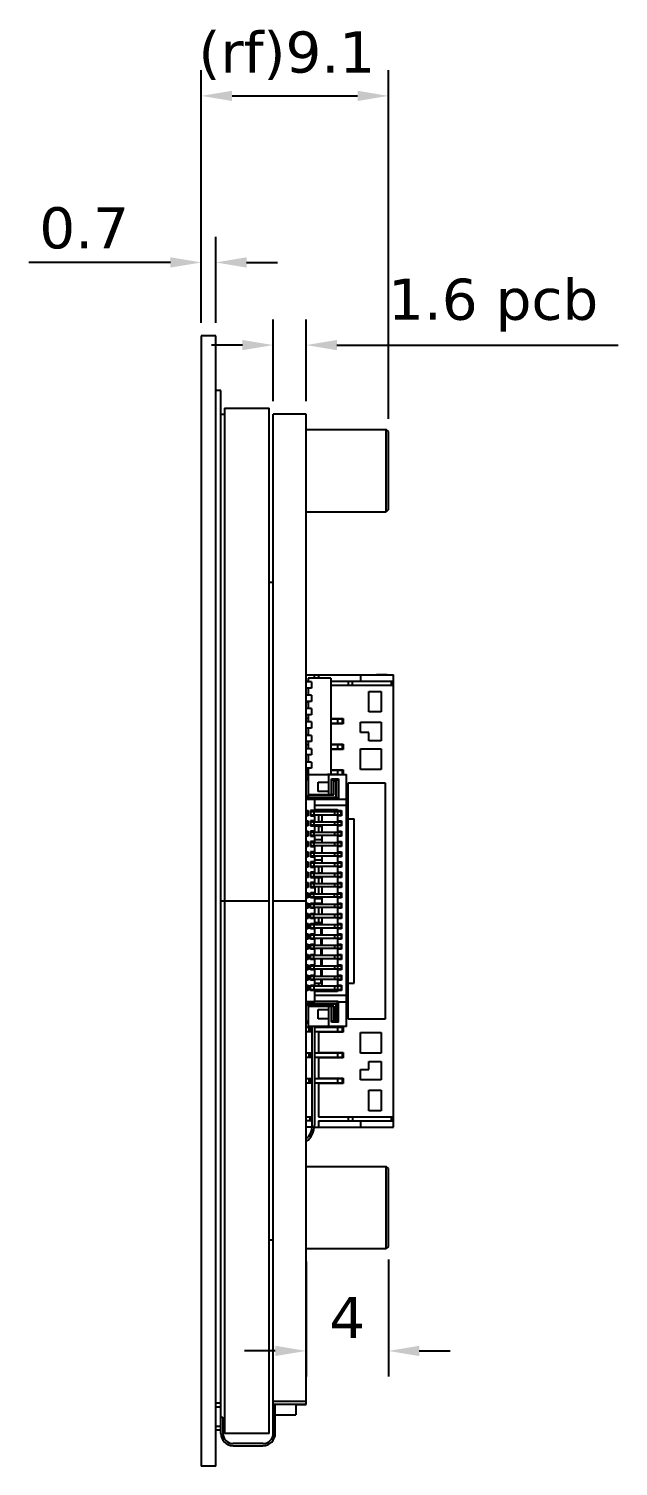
# Model space of a CAD drawing. Header units: millimetres. Extents: x 104 to 312, y 235 to 317.
# Drawn here: x 197.9 to 226.5, y 243.7 to 313.6 of the extents above; entities that cross this region are included whole.
import ezdxf

# ---------------------------------------------------------------- set-up
doc = ezdxf.new("R2010")
doc.units = ezdxf.units.MM
doc.header["$LTSCALE"] = 0.5
doc.header["$PDMODE"] = 3
doc.header["$PDSIZE"] = 0.3125
doc.layers.get('0').update_dxf_attribs({"linetype": 'CONTINUOUS'})
doc.layers.get('Defpoints').update_dxf_attribs({"linetype": 'CONTINUOUS'})
doc.layers.add('dim', color=6, linetype='CONTINUOUS', lineweight=9)
doc.styles.add('Verdana', font='verdana.ttf', dxfattribs={"height": 2})
doc.dimstyles.new('aaaaaaaa 3.0', dxfattribs={"dimtxt": 2, "dimasz": 1.5, "dimexe": 1.25, "dimexo": 0.625, "dimtad": 1, "dimzin": 9, "dimdsep": 46, "dimtxsty": 'Verdana', "dimcen": 0, "dimadec": 1, "dimazin": 2, "dimtfac": 1, "dimtofl": 0, "dimtmove": 0, "dimatfit": 3, "dimfxl": 1, "dimlwd": 25, "dimlwe": 25, "dimarcsym": 0})

# ---------------------------------------------------------------- blocks, each defined once
blk = doc.blocks.new('*D41')
at = {"layer": 'Defpoints', "color": 0}
for p in [(206.957, 302.22), (206.257, 298.652), (206.957, 298.652)]:
    blk.add_point(p, dxfattribs=at)
at = {"layer": 'dim', "color": 0, "lineweight": 25}
for p, q in [((206.257, 299.277), (206.257, 303.47)), ((206.957, 299.277), (206.957, 303.47)), ((204.757, 302.22), (197.866, 302.22)), ((208.457, 302.22), (209.957, 302.22))]:
    blk.add_line(p, q, dxfattribs=at)
at = {"layer": 'dim', "color": 0}
for points in [[(204.757, 301.97), (204.757, 302.47), (206.257, 302.22)], [(208.457, 302.47), (208.457, 301.97), (206.957, 302.22)]]:
    blk.add_solid(points, dxfattribs=at)
at = {"layer": 'dim', "color": 0, "insert": (200.561, 303.886), "char_height": 2, "attachment_point": 5, "style": 'Verdana'}
blk.add_mtext('0.7', dxfattribs=at)
blk = doc.blocks.new('*D30')
at = {"layer": 'Defpoints', "color": 0}
for p in [(215.357, 310.323), (206.257, 298.652), (215.357, 293.992)]:
    blk.add_point(p, dxfattribs=at)
at = {"layer": 'dim', "color": 0, "lineweight": 25}
for p, q in [((206.257, 299.277), (206.257, 311.573)), ((215.357, 294.617), (215.357, 311.573)), ((207.757, 310.323), (213.857, 310.323))]:
    blk.add_line(p, q, dxfattribs=at)
at = {"layer": 'dim', "color": 0}
for points in [[(207.757, 310.573), (207.757, 310.073), (206.257, 310.323)], [(213.857, 310.073), (213.857, 310.573), (215.357, 310.323)]]:
    blk.add_solid(points, dxfattribs=at)
at = {"layer": 'dim', "color": 0, "insert": (210.416, 312.276), "char_height": 2, "attachment_point": 5, "style": 'Verdana'}
blk.add_mtext('(rf)9.1', dxfattribs=at)
blk = doc.blocks.new('*D31')
at = {"layer": 'Defpoints', "color": 0}
for p in [(209.757, 298.199), (209.757, 294.84), (211.357, 294.84)]:
    blk.add_point(p, dxfattribs=at)
at = {"layer": 'dim', "color": 0, "lineweight": 25}
for p, q in [((209.757, 295.465), (209.757, 299.449)), ((211.357, 295.465), (211.357, 299.449)), ((208.257, 298.199), (206.757, 298.199)), ((212.857, 298.199), (226.538, 298.199))]:
    blk.add_line(p, q, dxfattribs=at)
at = {"layer": 'dim', "color": 0}
for points in [[(208.257, 297.949), (208.257, 298.449), (209.757, 298.199)], [(212.857, 298.449), (212.857, 297.949), (211.357, 298.199)]]:
    blk.add_solid(points, dxfattribs=at)
at = {"layer": 'dim', "color": 0, "insert": (220.453, 300.145), "char_height": 2, "attachment_point": 5, "style": 'Verdana'}
blk.add_mtext('1.6 pcb ', dxfattribs=at)
blk = doc.blocks.new('*D40')
at = {"layer": 'Defpoints', "color": 0}
for p in [(211.357, 254.242), (215.357, 254.342), (215.357, 249.263)]:
    blk.add_point(p, dxfattribs=at)
at = {"layer": 'dim', "color": 0, "lineweight": 25}
for p, q in [((211.357, 253.617), (211.357, 248.013)), ((215.357, 253.717), (215.357, 248.013)), ((209.857, 249.263), (208.357, 249.263)), ((216.857, 249.263), (218.357, 249.263))]:
    blk.add_line(p, q, dxfattribs=at)
at = {"layer": 'dim', "color": 0}
for points in [[(209.857, 249.013), (209.857, 249.513), (211.357, 249.263)], [(216.857, 249.513), (216.857, 249.013), (215.357, 249.263)]]:
    blk.add_solid(points, dxfattribs=at)
at = {"layer": 'dim', "color": 0, "insert": (213.357, 250.888), "char_height": 2, "attachment_point": 5, "style": 'Verdana'}
blk.add_mtext('4', dxfattribs=at)

msp = doc.modelspace()

# ---------------------------------------------------------------- linework, layer by layer
at = {"linetype": 'Continuous'}
for p, q in [((206.257, 298.652), (206.257, 243.652)), ((206.957, 298.652), (206.257, 298.652)), ((206.957, 243.652), (206.957, 298.652)), ((207.207, 295.994), (206.957, 295.994)), ((207.207, 245.252), (207.207, 295.994)), ((207.387, 295.134), (207.387, 245.24)), ((207.387, 295.134), (209.557, 295.134)), ((209.557, 245.24), (209.557, 295.134)), ((207.207, 294.834), (207.387, 294.834)), ((209.757, 245.252), (209.757, 294.84)), ((211.357, 294.84), (209.757, 294.84)), ((211.357, 246.664), (211.357, 294.84)), ((211.357, 294.092), (215.257, 294.092)), ((215.257, 290.092), (215.257, 294.092)), ((215.357, 293.992), (215.257, 294.092)), ((215.357, 290.192), (215.357, 293.992)), ((211.357, 290.092), (215.257, 290.092)), ((215.357, 290.192), (215.257, 290.092)), ((209.757, 286.652), (209.557, 286.652)), ((211.357, 282.152), (215.607, 282.152)), ((211.357, 281.852), (211.457, 281.852)), ((211.457, 281.987), (211.457, 281.812)), ((212.557, 281.987), (211.457, 281.987)), ((211.757, 281.987), (211.757, 282.152)), ((211.957, 282.152), (211.957, 281.987)), ((212.557, 281.987), (212.557, 277.312)), ((212.557, 281.852), (215.607, 281.852)), ((213.407, 281.852), (213.407, 281.652)), ((213.607, 281.652), (213.607, 281.852)), ((214.007, 282.152), (214.007, 281.852)), ((214.684, 282.162), (214.684, 282.152)), ((214.684, 282.162), (214.777, 282.162)), ((214.712, 282.162), (214.712, 282.152)), ((214.759, 282.162), (214.759, 282.152)), ((214.78, 282.162), (214.78, 282.152)), ((215.098, 282.162), (214.78, 282.162)), ((214.984, 282.152), (214.984, 282.162)), ((215.1, 282.162), (215.1, 282.152)), ((215.103, 282.162), (215.103, 282.152)), ((215.306, 282.162), (215.103, 282.162)), ((215.306, 282.152), (215.306, 282.162)), ((215.309, 282.162), (215.361, 282.162)), ((215.31, 282.162), (215.31, 282.152)), ((215.361, 282.162), (215.361, 282.152)), ((215.507, 281.652), (215.507, 281.852)), ((215.607, 260.152), (215.607, 282.152)), ((211.611, 281.812), (211.357, 281.812)), ((211.611, 281.512), (211.357, 281.512)), ((211.611, 281.162), (211.357, 281.162)), ((211.457, 281.512), (211.457, 281.162)), ((211.611, 281.812), (211.611, 281.512)), ((211.611, 281.162), (211.611, 280.862)), ((212.557, 281.652), (215.607, 281.652)), ((214.407, 280.352), (214.407, 281.352)), ((214.407, 281.352), (215.007, 281.352)), ((215.007, 281.352), (215.007, 280.352)), ((211.611, 280.862), (211.357, 280.862)), ((211.357, 280.843), (211.457, 280.843)), ((211.611, 280.512), (211.357, 280.512)), ((211.457, 280.862), (211.457, 280.512)), ((211.611, 280.512), (211.611, 280.212)), ((211.611, 280.212), (211.357, 280.212)), ((211.357, 280.048), (211.457, 280.048)), ((211.611, 279.862), (211.357, 279.862)), ((211.457, 280.212), (211.457, 279.862)), ((211.611, 279.862), (211.611, 279.562)), ((212.557, 280.027), (213.157, 280.027)), ((213.107, 280.002), (212.557, 280.002)), ((212.557, 279.802), (213.107, 279.802)), ((213.157, 279.777), (212.557, 279.777)), ((212.907, 279.802), (212.907, 280.002)), ((213.107, 280.002), (213.107, 279.802)), ((213.157, 280.027), (213.157, 279.777)), ((214.007, 279.352), (214.007, 279.852)), ((214.007, 279.852), (215.007, 279.852)), ((215.007, 280.352), (214.407, 280.352)), ((215.007, 279.852), (215.007, 278.952)), ((211.611, 279.562), (211.357, 279.562)), ((211.357, 279.248), (211.457, 279.248)), ((211.611, 279.212), (211.357, 279.212)), ((211.457, 279.562), (211.457, 279.212)), ((211.611, 279.212), (211.611, 278.912)), ((214.407, 279.352), (214.007, 279.352)), ((214.407, 278.952), (214.407, 279.352)), ((211.611, 278.912), (211.357, 278.912)), ((211.457, 278.752), (211.357, 278.752)), ((211.611, 278.562), (211.357, 278.562)), ((211.457, 278.912), (211.457, 278.562)), ((211.611, 278.562), (211.611, 278.262)), ((212.557, 278.777), (213.157, 278.777)), ((213.107, 278.752), (212.557, 278.752)), ((212.557, 278.552), (213.107, 278.552)), ((213.157, 278.527), (212.557, 278.527)), ((212.907, 278.552), (212.907, 278.752)), ((213.107, 278.752), (213.107, 278.552)), ((213.157, 278.777), (213.157, 278.527)), ((214.007, 277.552), (214.007, 278.552)), ((214.007, 278.552), (215.007, 278.552)), ((215.007, 278.952), (214.407, 278.952)), ((215.007, 278.552), (215.007, 277.552)), ((211.611, 278.262), (211.357, 278.262)), ((211.611, 277.912), (211.357, 277.912)), ((211.457, 278.262), (211.457, 277.912)), ((211.611, 277.912), (211.611, 277.612)), ((211.611, 277.612), (211.357, 277.612)), ((211.407, 277.502), (211.357, 277.502)), ((211.357, 277.302), (211.407, 277.302)), ((211.477, 277.262), (211.357, 277.262)), ((211.477, 277.152), (211.357, 277.152)), ((211.477, 277.052), (211.357, 277.052)), ((211.407, 277.612), (211.407, 277.262)), ((211.427, 277.262), (211.427, 277.612)), ((211.457, 277.612), (211.457, 277.262)), ((211.477, 276.332), (211.477, 277.302)), ((211.477, 277.302), (213.327, 277.302)), ((212.394, 277.312), (212.394, 277.302)), ((212.412, 277.312), (212.394, 277.312)), ((212.413, 277.312), (212.413, 277.302)), ((212.671, 277.312), (212.413, 277.312)), ((212.444, 277.312), (212.444, 277.302)), ((212.446, 277.302), (212.446, 276.332)), ((212.458, 277.312), (212.458, 277.302)), ((212.557, 277.527), (213.157, 277.527)), ((213.107, 277.502), (212.557, 277.502)), ((212.587, 276.332), (212.587, 277.102)), ((212.587, 277.102), (212.687, 277.002)), ((212.587, 277.102), (212.927, 277.102)), ((212.594, 277.302), (212.594, 277.312)), ((212.671, 277.312), (212.671, 277.302)), ((212.672, 277.312), (212.671, 277.312)), ((212.673, 277.312), (212.673, 277.302)), ((212.845, 277.312), (212.673, 277.312)), ((212.687, 277.002), (212.687, 276.332)), ((212.827, 277.002), (212.687, 277.002)), ((212.697, 276.322), (212.697, 276.992)), ((212.697, 276.992), (212.817, 276.992)), ((212.809, 277.302), (212.809, 277.312)), ((212.811, 277.312), (212.811, 277.302)), ((212.817, 276.202), (212.817, 276.992)), ((212.927, 277.102), (212.827, 277.002)), ((212.827, 276.192), (212.827, 277.002)), ((212.845, 277.312), (212.845, 277.302)), ((212.907, 277.302), (212.907, 277.502)), ((212.927, 277.102), (212.927, 276.102)), ((213.107, 277.502), (213.107, 277.302)), ((213.157, 277.527), (213.157, 277.302)), ((213.327, 265.052), (213.327, 277.302)), ((215.007, 277.552), (214.007, 277.552)), ((211.366, 276.263), (211.366, 276.159)), ((211.477, 276.332), (212.687, 276.332)), ((211.477, 276.102), (211.477, 276.322)), ((211.477, 276.322), (212.697, 276.322)), ((211.946, 276.482), (211.946, 276.932)), ((211.946, 276.932), (212.446, 276.932)), ((212.446, 276.482), (211.946, 276.482)), ((213.407, 265.402), (213.407, 276.902)), ((213.407, 276.902), (215.207, 276.902)), ((215.207, 276.902), (215.207, 265.402)), ((211.357, 276.102), (211.477, 276.102)), ((211.777, 276.092), (211.357, 276.092)), ((211.457, 276.159), (211.366, 276.159)), ((211.407, 275.302), (211.407, 275.552)), ((211.407, 275.552), (211.457, 275.552)), ((211.457, 276.202), (211.457, 276.102)), ((211.457, 276.202), (212.817, 276.202)), ((211.457, 275.552), (211.457, 275.302)), ((212.827, 276.192), (211.477, 276.192)), ((211.577, 275.552), (211.577, 275.302)), ((211.777, 275.552), (211.577, 275.552)), ((211.777, 275.552), (211.777, 276.096)), ((212.923, 276.096), (211.777, 276.096)), ((213.327, 275.802), (211.777, 275.802)), ((211.777, 275.602), (212.877, 275.602)), ((212.127, 275.602), (212.127, 275.502)), ((212.923, 276.096), (212.827, 276.192)), ((212.877, 275.602), (212.877, 275.552)), ((212.877, 275.552), (213.077, 275.552)), ((212.927, 276.102), (212.923, 276.096)), ((212.927, 276.102), (213.327, 276.102)), ((213.077, 275.552), (213.077, 275.302)), ((211.457, 275.302), (211.407, 275.302)), ((211.407, 274.802), (211.407, 275.052)), ((211.407, 275.052), (211.457, 275.052)), ((211.457, 275.052), (211.457, 274.802)), ((211.577, 275.502), (213.067, 275.502)), ((211.577, 275.352), (213.067, 275.352)), ((211.577, 275.302), (211.777, 275.302)), ((211.577, 275.052), (211.577, 274.802)), ((211.777, 275.052), (211.577, 275.052)), ((211.577, 275.002), (213.067, 275.002)), ((211.577, 274.852), (213.067, 274.852)), ((211.737, 275.502), (211.737, 275.352)), ((211.737, 275.002), (211.737, 274.852)), ((211.777, 275.052), (211.777, 275.302)), ((211.957, 275.352), (211.957, 275.027)), ((211.957, 275.027), (212.127, 275.027)), ((212.127, 275.352), (212.127, 275.002)), ((212.127, 274.852), (212.127, 274.502)), ((212.744, 275.502), (212.744, 275.352)), ((212.744, 275.002), (212.744, 274.852)), ((212.877, 275.502), (212.877, 275.352)), ((212.877, 275.302), (212.877, 275.052)), ((213.077, 275.302), (212.877, 275.302)), ((212.877, 275.052), (213.077, 275.052)), ((212.877, 275.002), (212.877, 274.852)), ((213.067, 275.352), (213.067, 275.502)), ((213.067, 275.002), (213.067, 274.852)), ((213.077, 275.052), (213.077, 274.802)), ((213.407, 275.152), (213.696, 275.152)), ((213.696, 267.152), (213.696, 275.152)), ((211.457, 274.802), (211.407, 274.802)), ((211.407, 274.302), (211.407, 274.552)), ((211.407, 274.552), (211.457, 274.552)), ((211.457, 274.302), (211.407, 274.302)), ((211.457, 274.552), (211.457, 274.302)), ((211.577, 274.802), (212.127, 274.802)), ((211.577, 274.552), (211.577, 274.302)), ((211.777, 274.552), (211.577, 274.552)), ((211.577, 274.502), (213.067, 274.502)), ((211.577, 274.352), (213.067, 274.352)), ((211.577, 274.302), (211.777, 274.302)), ((211.737, 274.502), (211.737, 274.352)), ((211.777, 274.552), (211.777, 274.802)), ((211.777, 274.052), (211.777, 274.302)), ((211.957, 274.777), (211.957, 274.502)), ((212.127, 274.777), (211.957, 274.777)), ((212.127, 274.352), (212.127, 274.002)), ((212.744, 274.502), (212.744, 274.352)), ((212.877, 274.802), (212.877, 274.552)), ((213.077, 274.802), (212.877, 274.802)), ((212.877, 274.552), (213.077, 274.552)), ((212.877, 274.502), (212.877, 274.352)), ((212.877, 274.302), (212.877, 274.052)), ((213.077, 274.302), (212.877, 274.302)), ((213.067, 274.502), (213.067, 274.352)), ((213.077, 274.552), (213.077, 274.302)), ((211.407, 273.802), (211.407, 274.052)), ((211.407, 274.052), (211.457, 274.052)), ((211.457, 273.802), (211.407, 273.802)), ((211.407, 273.302), (211.407, 273.552)), ((211.407, 273.552), (211.457, 273.552)), ((211.457, 274.052), (211.457, 273.802)), ((211.457, 273.552), (211.457, 273.302)), ((211.577, 274.052), (211.577, 273.802)), ((211.777, 274.052), (211.577, 274.052)), ((211.577, 274.002), (213.067, 274.002)), ((211.577, 273.852), (213.067, 273.852)), ((211.577, 273.802), (211.777, 273.802)), ((211.577, 273.552), (211.577, 273.302)), ((211.777, 273.552), (211.577, 273.552)), ((211.577, 273.502), (213.067, 273.502)), ((211.737, 274.002), (211.737, 273.852)), ((211.737, 273.502), (211.737, 273.352)), ((211.777, 274.138), (212.127, 274.138)), ((211.777, 273.552), (211.777, 273.802)), ((212.127, 273.852), (212.127, 273.502)), ((212.744, 274.002), (212.744, 273.852)), ((212.744, 273.502), (212.744, 273.352)), ((212.877, 274.052), (213.077, 274.052)), ((212.877, 274.002), (212.877, 273.852)), ((212.877, 273.802), (212.877, 273.552)), ((213.077, 273.802), (212.877, 273.802)), ((212.877, 273.552), (213.077, 273.552)), ((212.877, 273.502), (212.877, 273.352)), ((213.067, 274.002), (213.067, 273.852)), ((213.067, 273.502), (213.067, 273.352)), ((213.077, 274.052), (213.077, 273.802)), ((213.077, 273.552), (213.077, 273.302)), ((211.457, 273.302), (211.407, 273.302)), ((211.407, 272.802), (211.407, 273.052)), ((211.407, 273.052), (211.457, 273.052)), ((211.457, 272.802), (211.407, 272.802)), ((211.457, 273.052), (211.457, 272.802)), ((211.577, 273.352), (213.067, 273.352)), ((211.577, 273.302), (211.777, 273.302)), ((211.577, 273.052), (211.577, 272.802)), ((211.777, 273.052), (211.577, 273.052)), ((211.577, 273.002), (213.067, 273.002)), ((211.577, 272.852), (213.067, 272.852)), ((211.577, 272.838), (212.127, 272.838)), ((211.577, 272.837), (211.757, 272.837)), ((211.577, 272.802), (211.777, 272.802)), ((211.737, 273.002), (211.737, 272.852)), ((211.757, 272.837), (211.757, 272.838)), ((211.777, 273.052), (211.777, 273.302)), ((212.127, 273.138), (211.777, 273.138)), ((211.777, 272.552), (211.777, 272.802)), ((211.957, 272.838), (211.957, 272.527)), ((212.127, 273.352), (212.127, 273.002)), ((212.127, 272.852), (212.127, 272.502)), ((212.744, 273.002), (212.744, 272.852)), ((212.877, 273.302), (212.877, 273.052)), ((213.077, 273.302), (212.877, 273.302)), ((212.877, 273.052), (213.077, 273.052)), ((212.877, 273.002), (212.877, 272.852)), ((212.877, 272.802), (212.877, 272.552)), ((213.077, 272.802), (212.877, 272.802)), ((213.067, 273.002), (213.067, 272.852)), ((213.077, 273.052), (213.077, 272.802)), ((211.407, 272.302), (211.407, 272.552)), ((211.407, 272.552), (211.457, 272.552)), ((211.457, 272.302), (211.407, 272.302)), ((211.457, 272.552), (211.457, 272.302)), ((211.577, 272.552), (211.577, 272.302)), ((211.777, 272.552), (211.577, 272.552)), ((211.577, 272.502), (213.067, 272.502)), ((211.577, 272.352), (213.067, 272.352)), ((211.577, 272.302), (212.127, 272.302)), ((211.737, 272.502), (211.737, 272.352)), ((211.777, 272.052), (211.777, 272.302)), ((211.957, 272.527), (212.127, 272.527)), ((211.957, 272.277), (211.957, 272.002)), ((212.127, 272.277), (211.957, 272.277)), ((212.127, 272.352), (212.127, 272.002)), ((212.744, 272.502), (212.744, 272.352)), ((212.877, 272.552), (213.077, 272.552)), ((212.877, 272.502), (212.877, 272.352)), ((212.877, 272.302), (212.877, 272.052)), ((213.077, 272.302), (212.877, 272.302)), ((213.067, 272.502), (213.067, 272.352)), ((213.077, 272.552), (213.077, 272.302)), ((211.407, 271.802), (211.407, 272.052)), ((211.407, 272.052), (211.457, 272.052)), ((211.457, 271.802), (211.407, 271.802)), ((211.407, 271.302), (211.407, 271.552)), ((211.407, 271.552), (211.457, 271.552)), ((211.457, 272.052), (211.457, 271.802)), ((211.457, 271.552), (211.457, 271.302)), ((211.577, 272.052), (211.577, 271.802)), ((211.777, 272.052), (211.577, 272.052)), ((211.577, 272.002), (213.067, 272.002)), ((211.577, 271.852), (213.067, 271.852)), ((211.577, 271.802), (211.777, 271.802)), ((211.577, 271.302), (211.577, 271.552)), ((211.777, 271.552), (211.577, 271.552)), ((211.577, 271.502), (213.067, 271.502)), ((211.737, 272.002), (211.737, 271.852)), ((211.737, 271.352), (211.737, 271.502)), ((211.777, 271.802), (211.777, 271.552)), ((211.957, 271.852), (211.957, 271.502)), ((212.127, 271.852), (212.127, 271.502)), ((212.744, 272.002), (212.744, 271.852)), ((212.744, 271.352), (212.744, 271.502)), ((212.877, 272.052), (213.077, 272.052)), ((212.877, 272.002), (212.877, 271.852)), ((212.877, 271.802), (212.877, 271.552)), ((213.077, 271.802), (212.877, 271.802)), ((212.877, 271.552), (213.077, 271.552)), ((212.877, 271.352), (212.877, 271.502)), ((213.067, 272.002), (213.067, 271.852)), ((213.067, 271.352), (213.067, 271.502)), ((213.077, 272.052), (213.077, 271.802)), ((213.077, 271.552), (213.077, 271.302)), ((207.207, 271.154), (207.387, 271.154)), ((207.387, 271.153), (209.557, 271.153)), ((209.757, 271.153), (211.357, 271.153)), ((211.457, 271.302), (211.407, 271.302)), ((211.407, 271.052), (211.457, 271.052)), ((211.407, 270.802), (211.407, 271.052)), ((211.457, 270.802), (211.407, 270.802)), ((211.457, 271.052), (211.457, 270.802)), ((211.577, 271.352), (213.067, 271.352)), ((211.777, 271.302), (211.577, 271.302)), ((211.577, 271.052), (212.127, 271.052)), ((211.577, 270.802), (211.577, 271.052)), ((211.577, 271.002), (213.067, 271.002)), ((211.577, 270.852), (213.067, 270.852)), ((211.777, 270.802), (211.577, 270.802)), ((211.737, 271.002), (211.737, 270.852)), ((211.777, 271.052), (211.777, 271.302)), ((212.127, 271.252), (211.777, 271.252)), ((211.777, 270.552), (211.777, 270.802)), ((211.957, 271.352), (211.957, 271.277)), ((211.957, 271.277), (212.127, 271.277)), ((212.127, 271.027), (211.957, 271.027)), ((211.957, 271.027), (211.957, 271.002)), ((211.957, 270.852), (211.957, 270.502)), ((212.127, 271.352), (212.127, 271.002)), ((212.127, 270.852), (212.127, 270.502)), ((212.744, 271.002), (212.744, 270.852)), ((213.077, 271.302), (212.877, 271.302)), ((212.877, 271.302), (212.877, 271.052)), ((212.877, 271.052), (213.077, 271.052)), ((212.877, 271.002), (212.877, 270.852)), ((213.077, 270.802), (212.877, 270.802)), ((212.877, 270.802), (212.877, 270.552)), ((213.067, 271.002), (213.067, 270.852)), ((213.077, 271.052), (213.077, 270.802)), ((211.407, 270.552), (211.457, 270.552)), ((211.407, 270.302), (211.407, 270.552)), ((211.457, 270.302), (211.407, 270.302)), ((211.407, 270.052), (211.457, 270.052)), ((211.407, 269.802), (211.407, 270.052)), ((211.457, 270.552), (211.457, 270.302)), ((211.457, 270.052), (211.457, 269.802)), ((211.577, 270.552), (211.777, 270.552)), ((211.577, 270.302), (211.577, 270.552)), ((213.067, 270.502), (211.577, 270.502)), ((211.577, 270.352), (213.067, 270.352)), ((211.777, 270.302), (211.577, 270.302)), ((211.577, 270.052), (211.777, 270.052)), ((211.577, 269.802), (211.577, 270.052)), ((211.577, 270.002), (213.067, 270.002)), ((211.737, 270.352), (211.737, 270.502)), ((211.737, 270.002), (211.737, 269.852)), ((211.777, 270.052), (211.777, 270.302)), ((211.777, 270.102), (212.092, 270.102)), ((211.957, 270.352), (211.957, 270.102)), ((212.092, 270.002), (212.092, 270.102)), ((212.092, 270.027), (212.127, 270.027)), ((212.127, 270.352), (212.127, 270.002)), ((212.744, 270.502), (212.744, 270.352)), ((212.744, 270.002), (212.744, 269.852)), ((212.877, 270.552), (213.077, 270.552)), ((212.877, 270.502), (212.877, 270.352)), ((213.077, 270.302), (212.877, 270.302)), ((212.877, 270.302), (212.877, 270.052)), ((212.877, 270.052), (213.077, 270.052)), ((212.877, 270.002), (212.877, 269.852)), ((213.067, 270.502), (213.067, 270.352)), ((213.067, 270.002), (213.067, 269.852)), ((213.077, 270.552), (213.077, 270.302)), ((213.077, 270.052), (213.077, 269.802)), ((211.457, 269.802), (211.407, 269.802)), ((211.407, 269.552), (211.457, 269.552)), ((211.407, 269.302), (211.407, 269.552)), ((211.457, 269.302), (211.407, 269.302)), ((211.457, 269.552), (211.457, 269.302)), ((211.577, 269.852), (213.067, 269.852)), ((211.777, 269.802), (211.577, 269.802)), ((211.577, 269.552), (211.777, 269.552)), ((211.577, 269.302), (211.577, 269.552)), ((211.577, 269.525), (211.757, 269.525)), ((211.577, 269.502), (213.067, 269.502)), ((211.577, 269.352), (213.067, 269.352)), ((211.777, 269.302), (211.577, 269.302)), ((211.707, 269.352), (211.707, 269.302)), ((211.737, 269.502), (211.737, 269.352)), ((211.757, 269.525), (211.757, 269.502)), ((211.757, 269.352), (211.757, 269.302)), ((211.777, 269.552), (211.777, 269.802)), ((211.777, 269.052), (211.777, 269.302)), ((212.092, 269.502), (212.092, 269.852)), ((212.092, 269.802), (212.127, 269.802)), ((212.127, 269.777), (212.092, 269.777)), ((212.092, 269.002), (212.092, 269.352)), ((212.127, 269.277), (212.109, 269.352)), ((212.127, 269.852), (212.127, 269.502)), ((212.127, 269.352), (212.127, 269.002)), ((212.744, 269.502), (212.744, 269.352)), ((213.077, 269.802), (212.877, 269.802)), ((212.877, 269.802), (212.877, 269.552)), ((212.877, 269.552), (213.077, 269.552)), ((212.877, 269.502), (212.877, 269.352)), ((213.077, 269.302), (212.877, 269.302)), ((212.877, 269.302), (212.877, 269.052)), ((213.067, 269.502), (213.067, 269.352)), ((213.077, 269.552), (213.077, 269.302)), ((211.407, 269.052), (211.457, 269.052)), ((211.407, 268.802), (211.407, 269.052)), ((211.457, 268.802), (211.407, 268.802)), ((211.457, 269.052), (211.457, 268.802)), ((211.577, 269.052), (211.777, 269.052)), ((211.577, 268.802), (211.577, 269.052)), ((211.577, 269.002), (213.067, 269.002)), ((211.577, 268.852), (213.067, 268.852)), ((211.777, 268.802), (211.577, 268.802)), ((211.737, 269.002), (211.737, 268.852)), ((211.757, 269.052), (211.757, 269.002)), ((211.757, 268.852), (211.757, 268.802)), ((211.758, 268.849), (211.757, 268.849)), ((211.758, 268.834), (211.757, 268.834)), ((211.758, 268.849), (211.758, 268.852)), ((211.758, 268.802), (211.758, 268.834)), ((211.777, 268.552), (211.777, 268.802)), ((212.092, 269.162), (212.122, 269.03)), ((212.092, 269.045), (212.127, 269.028)), ((212.092, 268.502), (212.092, 268.852)), ((212.092, 268.777), (212.127, 268.777)), ((212.127, 268.752), (212.092, 268.752)), ((212.127, 268.852), (212.127, 268.502)), ((212.744, 269.002), (212.744, 268.852)), ((212.877, 269.052), (213.077, 269.052)), ((212.877, 269.002), (212.877, 268.852)), ((213.077, 268.802), (212.877, 268.802)), ((212.877, 268.802), (212.877, 268.552)), ((213.067, 269.002), (213.067, 268.852)), ((213.077, 269.052), (213.077, 268.802)), ((211.407, 268.552), (211.457, 268.552)), ((211.407, 268.302), (211.407, 268.552)), ((211.457, 268.302), (211.407, 268.302)), ((211.407, 268.052), (211.457, 268.052)), ((211.407, 267.802), (211.407, 268.052)), ((211.457, 268.552), (211.457, 268.302)), ((211.457, 268.052), (211.457, 267.802)), ((211.577, 268.552), (211.777, 268.552)), ((211.577, 268.302), (211.577, 268.552)), ((213.067, 268.502), (211.577, 268.502)), ((211.577, 268.352), (213.067, 268.352)), ((211.777, 268.302), (211.577, 268.302)), ((211.577, 268.052), (211.777, 268.052)), ((211.577, 267.802), (211.577, 268.052)), ((211.577, 268.002), (213.067, 268.002)), ((211.707, 268.002), (211.707, 268.052)), ((211.737, 268.352), (211.737, 268.502)), ((211.737, 268.002), (211.737, 267.852)), ((211.757, 268.552), (211.757, 268.502)), ((211.758, 268.55), (211.757, 268.55)), ((211.757, 268.352), (211.757, 268.302)), ((211.757, 268.002), (211.757, 268.052)), ((211.758, 268.502), (211.758, 268.55)), ((211.777, 268.052), (211.777, 268.302)), ((212.092, 268.552), (212.127, 268.552)), ((212.127, 268.527), (212.092, 268.527)), ((212.092, 268.002), (212.092, 268.352)), ((212.127, 268.352), (212.127, 268.002)), ((212.744, 268.502), (212.744, 268.352)), ((212.744, 268.002), (212.744, 267.852)), ((212.877, 268.552), (213.077, 268.552)), ((212.877, 268.502), (212.877, 268.352)), ((213.077, 268.302), (212.877, 268.302)), ((212.877, 268.302), (212.877, 268.052)), ((212.877, 268.052), (213.077, 268.052)), ((212.877, 268.002), (212.877, 267.852)), ((213.067, 268.502), (213.067, 268.352)), ((213.067, 268.002), (213.067, 267.852)), ((213.077, 268.552), (213.077, 268.302)), ((213.077, 268.052), (213.077, 267.802)), ((211.457, 267.802), (211.407, 267.802)), ((211.407, 267.552), (211.457, 267.552)), ((211.407, 267.302), (211.407, 267.552)), ((211.457, 267.302), (211.407, 267.302)), ((211.457, 267.552), (211.457, 267.302)), ((211.577, 267.852), (213.067, 267.852)), ((211.777, 267.802), (211.577, 267.802)), ((211.577, 267.552), (211.777, 267.552)), ((211.577, 267.302), (211.577, 267.552)), ((211.577, 267.502), (213.067, 267.502)), ((211.577, 267.352), (213.067, 267.352)), ((211.777, 267.302), (211.577, 267.302)), ((211.737, 267.502), (211.737, 267.352)), ((211.777, 267.552), (211.777, 267.802)), ((211.777, 267.052), (211.777, 267.302)), ((212.092, 267.502), (212.092, 267.852)), ((212.092, 267.527), (212.127, 267.527)), ((212.092, 267.152), (212.092, 267.352)), ((212.092, 267.302), (212.127, 267.302)), ((212.127, 267.277), (212.092, 267.277)), ((212.127, 267.852), (212.127, 267.502)), ((212.127, 267.352), (212.127, 267.002)), ((212.744, 267.502), (212.744, 267.352)), ((213.077, 267.802), (212.877, 267.802)), ((212.877, 267.802), (212.877, 267.552)), ((212.877, 267.552), (213.077, 267.552)), ((212.877, 267.502), (212.877, 267.352)), ((213.077, 267.302), (212.877, 267.302)), ((212.877, 267.302), (212.877, 267.052)), ((213.067, 267.502), (213.067, 267.352)), ((213.077, 267.552), (213.077, 267.302)), ((211.407, 267.052), (211.457, 267.052)), ((211.407, 266.802), (211.407, 267.052)), ((211.457, 266.802), (211.407, 266.802)), ((211.457, 267.052), (211.457, 266.802)), ((211.577, 267.052), (211.777, 267.052)), ((211.577, 266.802), (211.577, 267.052)), ((213.067, 267.002), (211.577, 267.002)), ((211.577, 266.852), (213.067, 266.852)), ((211.777, 266.802), (211.577, 266.802)), ((211.657, 267.002), (211.657, 267.052)), ((211.657, 266.802), (211.657, 266.852)), ((211.737, 267.002), (211.737, 266.852)), ((211.757, 267.052), (211.757, 267.002)), ((211.757, 266.852), (211.757, 266.802)), ((211.777, 267.152), (212.092, 267.152)), ((211.777, 266.258), (211.777, 266.802)), ((212.877, 266.752), (211.777, 266.752)), ((213.327, 266.552), (211.777, 266.552)), ((211.957, 267.152), (211.957, 267.002)), ((211.957, 266.852), (211.957, 266.752)), ((212.127, 266.852), (212.127, 266.752)), ((212.744, 267.002), (212.744, 266.852)), ((212.877, 267.052), (213.077, 267.052)), ((212.877, 267.002), (212.877, 266.852)), ((213.077, 266.802), (212.877, 266.802)), ((212.877, 266.802), (212.877, 266.752)), ((213.067, 267.002), (213.067, 266.852)), ((213.077, 267.052), (213.077, 266.802)), ((213.407, 267.152), (213.696, 267.152)), ((211.357, 266.262), (211.777, 266.262)), ((211.477, 266.252), (211.357, 266.252)), ((211.457, 266.152), (212.817, 266.152)), ((211.477, 266.032), (211.477, 266.252)), ((211.477, 266.162), (212.827, 266.162)), ((212.697, 266.032), (211.477, 266.032)), ((212.687, 266.022), (211.477, 266.022)), ((211.477, 265.052), (211.477, 266.022)), ((212.923, 266.258), (211.777, 266.258)), ((211.946, 265.872), (212.446, 265.872)), ((211.946, 265.422), (211.946, 265.872)), ((212.446, 266.022), (212.446, 265.052)), ((212.587, 265.252), (212.587, 266.022)), ((212.687, 266.022), (212.687, 265.352)), ((212.697, 266.032), (212.697, 265.362)), ((212.817, 265.362), (212.817, 266.152)), ((212.827, 266.162), (212.923, 266.258)), ((212.827, 265.352), (212.827, 266.162)), ((212.923, 266.258), (212.927, 266.252)), ((212.927, 266.252), (213.327, 266.252)), ((212.927, 265.252), (212.927, 266.252)), ((211.357, 265.302), (211.477, 265.302)), ((211.477, 265.202), (211.357, 265.202)), ((212.446, 265.422), (211.946, 265.422)), ((212.687, 265.352), (212.587, 265.252)), ((212.927, 265.252), (212.587, 265.252)), ((212.687, 265.352), (212.827, 265.352)), ((212.697, 265.362), (212.817, 265.362)), ((212.827, 265.352), (212.927, 265.252)), ((215.207, 265.402), (213.407, 265.402)), ((211.657, 265.002), (211.357, 265.002)), ((211.357, 264.802), (211.657, 264.802)), ((213.327, 265.052), (211.477, 265.052)), ((211.507, 264.802), (211.507, 265.002)), ((211.557, 265.002), (211.557, 264.802)), ((211.657, 260.244), (211.657, 265.052)), ((211.757, 265.052), (211.757, 260.244)), ((213.107, 265.002), (211.757, 265.002)), ((211.757, 264.802), (213.107, 264.802)), ((211.957, 265.052), (211.957, 265.027)), ((211.957, 265.027), (213.157, 265.027)), ((213.157, 264.777), (211.957, 264.777)), ((211.957, 264.777), (211.957, 263.777)), ((212.907, 264.802), (212.907, 265.002)), ((213.107, 265.002), (213.107, 264.802)), ((213.157, 265.027), (213.157, 264.777)), ((214.007, 264.752), (215.007, 264.752)), ((214.007, 263.752), (214.007, 264.752)), ((215.007, 264.752), (215.007, 263.752)), ((211.657, 263.752), (211.357, 263.752)), ((211.507, 263.552), (211.507, 263.752)), ((211.557, 263.752), (211.557, 263.552)), ((213.107, 263.752), (211.757, 263.752)), ((211.957, 263.777), (213.157, 263.777)), ((212.907, 263.552), (212.907, 263.752)), ((213.107, 263.752), (213.107, 263.552)), ((213.157, 263.777), (213.157, 263.527)), ((215.007, 263.752), (214.007, 263.752)), ((211.357, 263.552), (211.657, 263.552)), ((211.757, 263.552), (213.107, 263.552)), ((213.157, 263.527), (211.957, 263.527)), ((211.957, 263.527), (211.957, 262.527)), ((214.407, 263.352), (215.007, 263.352)), ((214.407, 262.952), (214.407, 263.352)), ((215.007, 263.352), (215.007, 262.452)), ((211.657, 262.502), (211.357, 262.502)), ((211.357, 262.302), (211.657, 262.302)), ((211.507, 262.302), (211.507, 262.502)), ((211.557, 262.502), (211.557, 262.302)), ((213.107, 262.502), (211.757, 262.502)), ((211.757, 262.302), (213.107, 262.302)), ((211.957, 262.527), (213.157, 262.527)), ((213.157, 262.277), (211.957, 262.277)), ((211.957, 262.277), (211.957, 260.652)), ((212.907, 262.302), (212.907, 262.502)), ((213.107, 262.502), (213.107, 262.302)), ((213.157, 262.527), (213.157, 262.277)), ((214.007, 262.952), (214.407, 262.952)), ((214.007, 262.452), (214.007, 262.952)), ((215.007, 262.452), (214.007, 262.452)), ((214.407, 261.952), (215.007, 261.952)), ((214.407, 260.952), (214.407, 261.952)), ((215.007, 261.952), (215.007, 260.952)), ((215.007, 260.952), (214.407, 260.952)), ((211.357, 260.652), (211.657, 260.652)), ((211.657, 260.452), (211.357, 260.452)), ((211.53, 260.652), (211.53, 260.452)), ((211.557, 260.452), (211.557, 260.652)), ((211.957, 260.652), (215.607, 260.652)), ((211.957, 260.452), (215.607, 260.452)), ((211.957, 260.452), (211.957, 260.152)), ((213.407, 260.652), (213.407, 260.452)), ((213.607, 260.652), (213.607, 260.452)), ((214.007, 260.452), (214.007, 260.152)), ((215.507, 260.452), (215.507, 260.652)), ((211.648, 260.152), (211.357, 260.152)), ((211.757, 260.152), (215.607, 260.152)), ((211.357, 258.242), (215.257, 258.242)), ((215.357, 258.142), (215.257, 258.242)), ((215.257, 254.242), (215.257, 258.242)), ((215.357, 254.342), (215.357, 258.142)), ((209.757, 254.652), (209.557, 254.652)), ((211.357, 254.242), (215.257, 254.242)), ((215.357, 254.342), (215.257, 254.242)), ((207.207, 246.729), (206.957, 246.729)), ((207.207, 246.532), (206.957, 246.532)), ((209.757, 246.815), (211.357, 246.815)), ((209.757, 246.675), (211.357, 246.675)), ((209.857, 245.252), (209.857, 246.675)), ((210.857, 246.675), (210.857, 246.152)), ((210.857, 246.664), (211.357, 246.664)), ((206.957, 245.61), (207.207, 245.61)), ((207.207, 246.04), (207.307, 246.04)), ((207.307, 246.04), (207.307, 245.252)), ((207.387, 245.54), (207.307, 245.54)), ((209.857, 246.152), (210.857, 246.152)), ((207.207, 245.41), (206.957, 245.41)), ((209.557, 245.24), (207.387, 245.24)), ((209.257, 244.752), (207.807, 244.752)), ((207.807, 244.652), (209.257, 244.652)), ((206.957, 243.652), (206.257, 243.652))]:
    msp.add_line(p, q, dxfattribs=at)
for centre, radius, start, end in [((211.457, 276.302), 0.1, 180, 270), ((211.457, 266.052), 0.1, 90, 180), ((210.757, 260.244), 1, 307.00769, 360), ((210.757, 260.244), 0.9, 311.93248, 360), ((207.807, 245.252), 0.6, 180, 270), ((207.807, 245.252), 0.5, 180, 270), ((209.257, 245.252), 0.6, 270, 360), ((209.257, 245.252), 0.5, 270, 360)]:
    msp.add_arc(centre, radius, start, end, dxfattribs=at)

# ---------------------------------------------------------------- dimensions: what is measured, and where the dimension line sits
at = {"layer": 'dim'}
for base, p1, p2, text, picture, middle in [((215.357, 310.323), (206.257, 298.652), (215.357, 293.992), '(rf)<>', '*D30', (210.416, 310.323)), ((209.757, 298.199), (211.357, 294.84), (209.757, 294.84), '<> pcb ', '*D31', (220.453, 298.199))]:
    dim = msp.add_linear_dim(base=base, p1=p1, p2=p2, text=text, dimstyle='aaaaaaaa 3.0', override={"dimgap": 0.625, "dimtad": 1, "dimdec": 2, "dimlfac": 1, "dimpost": '<>', "dimse1": 0, "dimse2": 0, "dimsd1": 0, "dimsd2": 0, "dimtofl": 0, "dimtvp": 0.1}, dxfattribs=at)
    dim.commit()
    dim.dimension.update_dxf_attribs({"geometry": picture, "text_midpoint": middle, "dimtype": 160})
dim = msp.add_linear_dim(base=(206.957, 302.22), p1=(206.257, 298.652), p2=(206.957, 298.652), dimstyle='aaaaaaaa 3.0', dxfattribs=at)
dim.commit()
dim.dimension.update_dxf_attribs({"geometry": '*D41', "text_midpoint": (200.561, 302.22), "dimtype": 160})
dim = msp.add_linear_dim(base=(215.357, 249.263), p1=(211.357, 254.242), p2=(215.357, 254.342), dimstyle='aaaaaaaa 3.0', dxfattribs=at)
dim.commit()
dim.dimension.update_dxf_attribs({"geometry": '*D40', "text_midpoint": (213.357, 250.888)})

doc.saveas('drawing.dxf')
